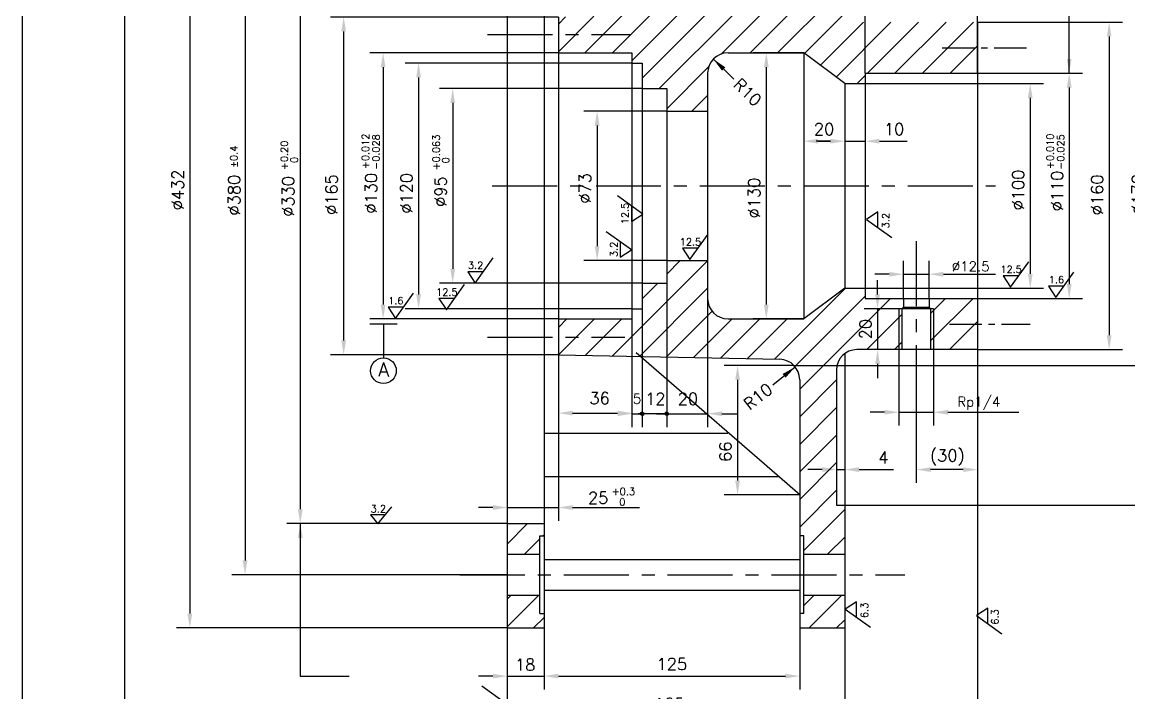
# Model space of a CAD drawing. Extents: x -1044 to 144, y -924 to -84.
# Drawn here: x -1044 to -503, y -637 to -310 of the extents above; entities that cross this region are included whole.
import ezdxf

# ---------------------------------------------------------------- set-up
doc = ezdxf.new("R2010")
doc.units = 0
doc.linetypes.add('CENTER', pattern=[50.8, 31.75, -6.35, 6.35, -6.35])
doc.layers.get('0').update_dxf_attribs({"linetype": 'CONTINUOUS'})
doc.layers.get('DEFPOINTS').update_dxf_attribs({"linetype": 'CONTINUOUS'})
doc.styles.get("Standard").update_dxf_attribs({"font": 'txt.shx', "height": 5.8})
doc.dimstyles.get("Standard").update_dxf_attribs({"dimscale": 5, "dimtxt": 4.5, "dimasz": 5.5, "dimexe": 4.25, "dimexo": 0.625, "dimgap": 2.2, "dimtad": 1, "dimdec": 4, "dimlfac": -1, "dimdsep": 46, "dimlunit": 6, "dimtxsty": 'Standard', "dimcen": 2.5, "dimclrd": 2, "dimclre": 2, "dimclrt": 2, "dimadec": 0, "dimazin": 0, "dimtfac": 1, "dimtdec": 4, "dimtmove": 0, "dimatfit": 3, "dimfxl": 1, "dimtolj": 1, "dimtzin": 0, "dimarcsym": 0})

# ---------------------------------------------------------------- blocks, each defined once
blk = doc.blocks.new('*D8')
at = {"color": 2, "linetype": 'ByBlock', "transparency": 16777216}
for p, q in [((-807.07, -173.61), (-968.74, -173.61)), ((-962.24, -180.61), (-962.24, -598.61)), ((-807.07, -605.61), (-968.74, -605.61))]:
    blk.add_line(p, q, dxfattribs=at)
for points in [[(-963.41, -180.61), (-961.07, -180.61), (-962.24, -173.61)], [(-963.41, -598.61), (-961.07, -598.61), (-962.24, -605.61)]]:
    blk.add_solid(points, dxfattribs=at)
at = {"layer": 'DEFPOINTS', "color": 0, "linetype": 'ByBlock', "transparency": 16777216}
for p in [(-807.07, -173.61), (-962.24, -605.61), (-807.07, -605.61)]:
    blk.add_point(p, dxfattribs=at)
at = {"color": 2, "linetype": 'ByBlock', "transparency": 16777216, "insert": (-968.14, -391.61), "char_height": 5.8, "attachment_point": 5, "rotation": 90}
blk.add_mtext('\\A1;∅432', dxfattribs=at)
blk = doc.blocks.new('*D9')
at = {"color": 2, "linetype": 'ByBlock', "transparency": 16777216}
for p, q in [((-807.07, -224.61), (-914.74, -224.61)), ((-908.24, -231.61), (-908.24, -547.61)), ((-807.07, -554.61), (-914.74, -554.61))]:
    blk.add_line(p, q, dxfattribs=at)
for points in [[(-909.41, -231.61), (-907.08, -231.61), (-908.24, -224.61)], [(-909.41, -547.61), (-907.08, -547.61), (-908.24, -554.61)]]:
    blk.add_solid(points, dxfattribs=at)
at = {"layer": 'DEFPOINTS', "color": 0, "linetype": 'ByBlock', "transparency": 16777216}
for p in [(-807.07, -224.61), (-908.24, -554.61), (-807.07, -554.61)]:
    blk.add_point(p, dxfattribs=at)
at = {"color": 2, "linetype": 'ByBlock', "transparency": 16777216, "insert": (-914.14, -394.75), "char_height": 5.8, "attachment_point": 5, "rotation": 90}
blk.add_mtext('\\A1;∅330', dxfattribs=at)
blk = doc.blocks.new('*D10')
at = {"color": 2, "linetype": 'ByBlock', "transparency": 16777216}
for p, q in [((-782.07, -307.11), (-893.53, -307.11)), ((-887.03, -314.11), (-887.03, -465.11)), ((-782.07, -472.11), (-893.53, -472.11))]:
    blk.add_line(p, q, dxfattribs=at)
for points in [[(-888.19, -314.11), (-885.86, -314.11), (-887.03, -307.11)], [(-888.19, -465.11), (-885.86, -465.11), (-887.03, -472.11)]]:
    blk.add_solid(points, dxfattribs=at)
at = {"layer": 'DEFPOINTS', "color": 0, "linetype": 'ByBlock', "transparency": 16777216}
for p in [(-782.07, -307.11), (-887.03, -472.11), (-782.07, -472.11)]:
    blk.add_point(p, dxfattribs=at)
at = {"color": 2, "linetype": 'ByBlock', "transparency": 16777216, "insert": (-892.93, -393.86), "char_height": 5.8, "attachment_point": 5, "rotation": 90}
blk.add_mtext('\\A1;∅165', dxfattribs=at)
blk = doc.blocks.new('*D11')
at = {"color": 2, "linetype": 'ByBlock', "transparency": 16777216}
for p, q in [((-782.07, -324.61), (-874.24, -324.61)), ((-867.74, -331.61), (-867.74, -447.61)), ((-782.07, -454.61), (-874.24, -454.61))]:
    blk.add_line(p, q, dxfattribs=at)
for points in [[(-868.91, -331.61), (-866.58, -331.61), (-867.74, -324.61)], [(-868.91, -447.61), (-866.58, -447.61), (-867.74, -454.61)]]:
    blk.add_solid(points, dxfattribs=at)
at = {"layer": 'DEFPOINTS', "color": 0, "linetype": 'ByBlock', "transparency": 16777216}
for p in [(-782.07, -324.61), (-867.74, -454.61), (-782.07, -454.61)]:
    blk.add_point(p, dxfattribs=at)
at = {"color": 2, "linetype": 'ByBlock', "transparency": 16777216, "insert": (-873.64, -393.24), "char_height": 5.8, "attachment_point": 5, "rotation": 90}
blk.add_mtext('\\A1;∅130', dxfattribs=at)
blk = doc.blocks.new('*D12')
at = {"color": 2, "linetype": 'ByBlock', "transparency": 16777216}
for p, q in [((-746.07, -329.61), (-856.89, -329.61)), ((-850.39, -336.61), (-850.39, -442.61)), ((-746.07, -449.61), (-856.89, -449.61))]:
    blk.add_line(p, q, dxfattribs=at)
for points in [[(-851.55, -336.61), (-849.22, -336.61), (-850.39, -329.61)], [(-851.55, -442.61), (-849.22, -442.61), (-850.39, -449.61)]]:
    blk.add_solid(points, dxfattribs=at)
at = {"layer": 'DEFPOINTS', "color": 0, "linetype": 'ByBlock', "transparency": 16777216}
for p in [(-746.07, -329.61), (-850.39, -449.61), (-746.07, -449.61)]:
    blk.add_point(p, dxfattribs=at)
at = {"color": 2, "linetype": 'ByBlock', "transparency": 16777216, "insert": (-856.29, -393.25), "char_height": 5.8, "attachment_point": 5, "rotation": 90}
blk.add_mtext('\\A1;∅120', dxfattribs=at)
blk = doc.blocks.new('*D13')
at = {"color": 2, "linetype": 'ByBlock', "transparency": 16777216}
for p, q in [((-741.07, -342.11), (-840.22, -342.11)), ((-833.72, -349.11), (-833.72, -430.11)), ((-741.07, -437.11), (-840.22, -437.11))]:
    blk.add_line(p, q, dxfattribs=at)
for points in [[(-834.89, -349.11), (-832.56, -349.11), (-833.72, -342.11)], [(-834.89, -430.11), (-832.56, -430.11), (-833.72, -437.11)]]:
    blk.add_solid(points, dxfattribs=at)
at = {"layer": 'DEFPOINTS', "color": 0, "linetype": 'ByBlock', "transparency": 16777216}
for p in [(-741.07, -342.11), (-833.72, -437.11), (-741.07, -437.11)]:
    blk.add_point(p, dxfattribs=at)
at = {"color": 2, "linetype": 'ByBlock', "transparency": 16777216, "insert": (-839.62, -392.4), "char_height": 5.8, "attachment_point": 5, "rotation": 90}
blk.add_mtext('\\A1;∅95', dxfattribs=at)
blk = doc.blocks.new('*D14')
at = {"color": 2, "linetype": 'ByBlock', "transparency": 16777216}
for p, q in [((-729.07, -353.11), (-769.61, -353.11)), ((-763.11, -360.11), (-763.11, -419.11)), ((-729.07, -426.11), (-769.61, -426.11))]:
    blk.add_line(p, q, dxfattribs=at)
for points in [[(-764.27, -360.11), (-761.94, -360.11), (-763.11, -353.11)], [(-764.27, -419.11), (-761.94, -419.11), (-763.11, -426.11)]]:
    blk.add_solid(points, dxfattribs=at)
at = {"layer": 'DEFPOINTS', "color": 0, "linetype": 'ByBlock', "transparency": 16777216}
for p in [(-729.07, -353.11), (-763.11, -426.11), (-729.07, -426.11)]:
    blk.add_point(p, dxfattribs=at)
at = {"color": 2, "linetype": 'ByBlock', "transparency": 16777216, "insert": (-769.01, -390.82), "char_height": 5.8, "attachment_point": 5, "rotation": 90}
blk.add_mtext('\\A1;∅73', dxfattribs=at)
blk = doc.blocks.new('*D15')
at = {"color": 2, "linetype": 'ByBlock', "transparency": 16777216}
for p, q in [((-577.07, -309.61), (-506.27, -309.61)), ((-512.77, -316.61), (-512.77, -462.61)), ((-577.07, -469.61), (-506.27, -469.61))]:
    blk.add_line(p, q, dxfattribs=at)
for points in [[(-513.94, -316.61), (-511.6, -316.61), (-512.77, -309.61)], [(-513.94, -462.61), (-511.6, -462.61), (-512.77, -469.61)]]:
    blk.add_solid(points, dxfattribs=at)
at = {"layer": 'DEFPOINTS', "color": 0, "linetype": 'ByBlock', "transparency": 16777216}
for p in [(-577.07, -309.61), (-577.07, -469.61), (-512.77, -469.61)]:
    blk.add_point(p, dxfattribs=at)
at = {"color": 2, "linetype": 'ByBlock', "transparency": 16777216, "insert": (-518.67, -394), "char_height": 5.8, "attachment_point": 5, "rotation": 90}
blk.add_mtext('\\A1;∅160', dxfattribs=at)
blk = doc.blocks.new('*D16')
at = {"color": 2, "linetype": 'ByBlock', "transparency": 16777216}
for p, q in [((-577.07, -334.61), (-525.8, -334.61)), ((-532.3, -341.61), (-532.3, -437.61)), ((-577.07, -444.61), (-525.8, -444.61))]:
    blk.add_line(p, q, dxfattribs=at)
for points in [[(-533.46, -341.61), (-531.13, -341.61), (-532.3, -334.61)], [(-533.46, -437.61), (-531.13, -437.61), (-532.3, -444.61)]]:
    blk.add_solid(points, dxfattribs=at)
at = {"layer": 'DEFPOINTS', "color": 0, "linetype": 'ByBlock', "transparency": 16777216}
for p in [(-577.07, -334.61), (-577.07, -444.61), (-532.3, -444.61)]:
    blk.add_point(p, dxfattribs=at)
at = {"color": 2, "linetype": 'ByBlock', "transparency": 16777216, "insert": (-538.2, -392.11), "char_height": 5.8, "attachment_point": 5, "rotation": 90}
blk.add_mtext('\\A1;∅110', dxfattribs=at)
blk = doc.blocks.new('*D17')
at = {"color": 2, "linetype": 'ByBlock', "transparency": 16777216}
for p, q in [((-632.07, -339.61), (-544.86, -339.61)), ((-551.36, -346.61), (-551.36, -432.61)), ((-632.07, -439.61), (-544.86, -439.61))]:
    blk.add_line(p, q, dxfattribs=at)
for points in [[(-552.52, -346.61), (-550.19, -346.61), (-551.36, -339.61)], [(-552.52, -432.61), (-550.19, -432.61), (-551.36, -439.61)]]:
    blk.add_solid(points, dxfattribs=at)
at = {"layer": 'DEFPOINTS', "color": 0, "linetype": 'ByBlock', "transparency": 16777216}
for p in [(-632.07, -339.61), (-632.07, -439.61), (-551.36, -439.61)]:
    blk.add_point(p, dxfattribs=at)
at = {"color": 2, "linetype": 'ByBlock', "transparency": 16777216, "insert": (-557.26, -391.62), "char_height": 5.8, "attachment_point": 5, "rotation": 90}
blk.add_mtext('\\A1;∅100', dxfattribs=at)
blk = doc.blocks.new('*D18')
at = {"color": 2, "linetype": 'ByBlock', "transparency": 16777216}
for p, q in [((-642.07, -233.61), (-466.02, -233.61)), ((-472.52, -240.61), (-472.52, -538.61)), ((-642.07, -545.61), (-466.02, -545.61))]:
    blk.add_line(p, q, dxfattribs=at)
for points in [[(-473.69, -240.61), (-471.36, -240.61), (-472.52, -233.61)], [(-473.69, -538.61), (-471.36, -538.61), (-472.52, -545.61)]]:
    blk.add_solid(points, dxfattribs=at)
at = {"layer": 'DEFPOINTS', "color": 0, "linetype": 'ByBlock', "transparency": 16777216}
for p in [(-642.07, -233.61), (-642.07, -545.61), (-472.52, -545.61)]:
    blk.add_point(p, dxfattribs=at)
at = {"color": 2, "linetype": 'ByBlock', "transparency": 16777216, "insert": (-478.42, -390.15), "char_height": 5.8, "attachment_point": 5, "rotation": 90}
blk.add_mtext('\\A1;∅312', dxfattribs=at)
blk = doc.blocks.new('*D19')
at = {"color": 2, "linetype": 'ByBlock', "transparency": 16777216}
for p, q in [((-577.07, -469.61), (-577.07, -675.81)), ((-807.07, -605.61), (-807.07, -675.81)), ((-800.07, -669.31), (-584.07, -669.31))]:
    blk.add_line(p, q, dxfattribs=at)
for points in [[(-800.07, -668.14), (-800.07, -670.48), (-807.07, -669.31)], [(-584.07, -668.14), (-584.07, -670.48), (-577.07, -669.31)]]:
    blk.add_solid(points, dxfattribs=at)
at = {"layer": 'DEFPOINTS', "color": 0, "linetype": 'ByBlock', "transparency": 16777216}
for p in [(-577.07, -469.61), (-807.07, -605.61), (-577.07, -669.31)]:
    blk.add_point(p, dxfattribs=at)
at = {"color": 2, "linetype": 'ByBlock', "transparency": 16777216, "insert": (-701.26, -663.41), "char_height": 5.8, "attachment_point": 5}
blk.add_mtext('\\A1;230', dxfattribs=at)
blk = doc.blocks.new('*D20')
at = {"color": 2, "linetype": 'ByBlock', "transparency": 16777216}
for p, q in [((-662.07, -324.61), (-686.89, -324.61)), ((-680.39, -331.61), (-680.39, -447.61)), ((-662.07, -454.61), (-686.89, -454.61))]:
    blk.add_line(p, q, dxfattribs=at)
for points in [[(-681.55, -331.61), (-679.22, -331.61), (-680.39, -324.61)], [(-681.55, -447.61), (-679.22, -447.61), (-680.39, -454.61)]]:
    blk.add_solid(points, dxfattribs=at)
at = {"layer": 'DEFPOINTS', "color": 0, "linetype": 'ByBlock', "transparency": 16777216}
for p in [(-662.07, -324.61), (-680.39, -454.61), (-662.07, -454.61)]:
    blk.add_point(p, dxfattribs=at)
at = {"color": 2, "linetype": 'ByBlock', "transparency": 16777216, "insert": (-686.29, -395.56), "char_height": 5.8, "attachment_point": 5, "rotation": 90}
blk.add_mtext('\\A1;∅130', dxfattribs=at)
blk = doc.blocks.new('*D21')
at = {"color": 2, "linetype": 'ByBlock', "transparency": 16777216}
for p, q in [((-789.07, -605.61), (-789.07, -635.64)), ((-664.07, -605.61), (-664.07, -635.64)), ((-782.07, -629.14), (-671.07, -629.14))]:
    blk.add_line(p, q, dxfattribs=at)
for points in [[(-782.07, -627.98), (-782.07, -630.31), (-789.07, -629.14)], [(-671.07, -627.98), (-671.07, -630.31), (-664.07, -629.14)]]:
    blk.add_solid(points, dxfattribs=at)
at = {"layer": 'DEFPOINTS', "color": 0, "linetype": 'ByBlock', "transparency": 16777216}
for p in [(-789.07, -605.61), (-664.07, -605.61), (-664.07, -629.14)]:
    blk.add_point(p, dxfattribs=at)
at = {"color": 2, "linetype": 'ByBlock', "transparency": 16777216, "insert": (-726.57, -623.24), "char_height": 5.8, "attachment_point": 5}
blk.add_mtext('\\A1;125', dxfattribs=at)
blk = doc.blocks.new('*D22')
at = {"color": 2, "linetype": 'ByBlock', "transparency": 16777216}
for p, q in [((-807.07, -605.61), (-807.07, -655.16)), ((-642.07, -605.61), (-642.07, -655.16)), ((-800.07, -648.66), (-649.07, -648.66))]:
    blk.add_line(p, q, dxfattribs=at)
for points in [[(-800.07, -647.5), (-800.07, -649.83), (-807.07, -648.66)], [(-649.07, -647.5), (-649.07, -649.83), (-642.07, -648.66)]]:
    blk.add_solid(points, dxfattribs=at)
at = {"layer": 'DEFPOINTS', "color": 0, "linetype": 'ByBlock', "transparency": 16777216}
for p in [(-807.07, -605.61), (-642.07, -605.61), (-642.07, -648.66)]:
    blk.add_point(p, dxfattribs=at)
at = {"color": 2, "linetype": 'ByBlock', "transparency": 16777216, "insert": (-727.92, -642.76), "char_height": 5.8, "attachment_point": 5}
blk.add_mtext('\\A1;165', dxfattribs=at)
blk = doc.blocks.new('*D23')
at = {"color": 2, "linetype": 'ByBlock', "transparency": 16777216}
for p, q in [((-746.07, -454.61), (-746.07, -507.14)), ((-782.07, -472.11), (-782.07, -507.14)), ((-775.07, -500.64), (-753.07, -500.64))]:
    blk.add_line(p, q, dxfattribs=at)
for points in [[(-775.07, -499.47), (-775.07, -501.81), (-782.07, -500.64)], [(-753.07, -499.47), (-753.07, -501.81), (-746.07, -500.64)]]:
    blk.add_solid(points, dxfattribs=at)
at = {"layer": 'DEFPOINTS', "color": 0, "linetype": 'ByBlock', "transparency": 16777216}
for p in [(-746.07, -454.61), (-782.07, -472.11), (-746.07, -500.64)]:
    blk.add_point(p, dxfattribs=at)
at = {"color": 2, "linetype": 'ByBlock', "transparency": 16777216, "insert": (-761.93, -493.34), "char_height": 5.8, "attachment_point": 5}
blk.add_mtext('\\A1;36', dxfattribs=at)
blk = doc.blocks.new('*D25')
at = {"color": 2, "linetype": 'ByBlock', "transparency": 16777216}
for p, q in [((-632.07, -334.61), (-632.07, -283.71)), ((-577.07, -334.61), (-577.07, -283.71)), ((-584.07, -290.21), (-625.07, -290.21))]:
    blk.add_line(p, q, dxfattribs=at)
for points in [[(-625.07, -289.04), (-625.07, -291.37), (-632.07, -290.21)], [(-584.07, -289.04), (-584.07, -291.37), (-577.07, -290.21)]]:
    blk.add_solid(points, dxfattribs=at)
at = {"layer": 'DEFPOINTS', "color": 0, "linetype": 'ByBlock', "transparency": 16777216}
for p in [(-632.07, -290.21), (-632.07, -334.61), (-577.07, -334.61)]:
    blk.add_point(p, dxfattribs=at)
at = {"color": 2, "linetype": 'ByBlock', "transparency": 16777216, "insert": (-604.11, -284.31), "char_height": 5.8, "attachment_point": 5}
blk.add_mtext('\\A1;55', dxfattribs=at)
blk = doc.blocks.new('*D38')
at = {"color": 2, "linetype": 'ByBlock', "transparency": 16777216}
for p, q in [((-666.89, -301.88), (-486.3, -301.88)), ((-492.8, -308.88), (-492.8, -470.34)), ((-666.89, -477.34), (-486.3, -477.34))]:
    blk.add_line(p, q, dxfattribs=at)
for points in [[(-493.96, -308.88), (-491.63, -308.88), (-492.8, -301.88)], [(-493.96, -470.34), (-491.63, -470.34), (-492.8, -477.34)]]:
    blk.add_solid(points, dxfattribs=at)
at = {"layer": 'DEFPOINTS', "color": 0, "linetype": 'ByBlock', "transparency": 16777216}
for p in [(-666.89, -301.88), (-666.89, -477.34), (-492.8, -477.34)]:
    blk.add_point(p, dxfattribs=at)
at = {"color": 2, "linetype": 'ByBlock', "transparency": 16777216, "insert": (-498.7, -393.84), "char_height": 5.8, "attachment_point": 5, "rotation": 90}
blk.add_mtext('\\A1;∅170', dxfattribs=at)
blk = doc.blocks.new('*D39')
at = {"color": 2, "linetype": 'ByBlock', "transparency": 16777216}
blk.add_line((-696.2, -337.39), (-706.26, -327.66), dxfattribs=at)
blk.add_solid([(-700.42, -331.69), (-702.04, -333.36), (-706.26, -327.66)], dxfattribs=at)
at = {"layer": 'DEFPOINTS', "color": 0, "linetype": 'ByBlock', "transparency": 16777216}
for p in [(-706.26, -327.66), (-699.07, -334.61)]:
    blk.add_point(p, dxfattribs=at)
at = {"color": 2, "linetype": 'ByBlock', "transparency": 16777216, "insert": (-689.53, -343.85), "char_height": 5.8, "attachment_point": 5, "rotation": 315.9354}
blk.add_mtext('\\A1;R10', dxfattribs=at)
blk = doc.blocks.new('*D40')
at = {"color": 2, "linetype": 'ByBlock', "transparency": 16777216}
blk.add_line((-677.21, -486.78), (-666.23, -478.09), dxfattribs=at)
blk.add_solid([(-672.44, -481.52), (-671, -483.35), (-666.23, -478.09)], dxfattribs=at)
at = {"layer": 'DEFPOINTS', "color": 0, "linetype": 'ByBlock', "transparency": 16777216}
for p in [(-666.23, -478.09), (-674.07, -484.3)]:
    blk.add_point(p, dxfattribs=at)
at = {"color": 2, "linetype": 'ByBlock', "transparency": 16777216, "insert": (-684.48, -492.55), "char_height": 5.8, "attachment_point": 5, "rotation": 38.3981}
blk.add_mtext('\\A1;R10', dxfattribs=at)
blk = doc.blocks.new('*D41')
at = {"color": 2, "linetype": 'ByBlock', "transparency": 16777216}
for p, q in [((-625.99, -442.61), (-625.99, -435.61)), ((-615.57, -449.61), (-632.49, -449.61)), ((-625.99, -449.61), (-625.99, -469.61)), ((-615.57, -469.61), (-632.49, -469.61)), ((-625.99, -476.61), (-625.99, -483.61))]:
    blk.add_line(p, q, dxfattribs=at)
for points in [[(-627.16, -442.61), (-624.83, -442.61), (-625.99, -449.61)], [(-627.16, -476.61), (-624.83, -476.61), (-625.99, -469.61)]]:
    blk.add_solid(points, dxfattribs=at)
at = {"layer": 'DEFPOINTS', "color": 0, "linetype": 'ByBlock', "transparency": 16777216}
for p in [(-615.57, -449.61), (-625.99, -469.61), (-615.57, -469.61)]:
    blk.add_point(p, dxfattribs=at)
at = {"color": 2, "linetype": 'ByBlock', "transparency": 16777216, "insert": (-631.89, -459.61), "char_height": 5.8, "attachment_point": 5, "rotation": 90}
blk.add_mtext('\\A1;20', dxfattribs=at)
blk = doc.blocks.new('*D42')
at = {"color": 2, "linetype": 'ByBlock', "transparency": 16777216}
for p, q in [((-577.07, -469.61), (-577.07, -534.74)), ((-607.07, -497.75), (-607.07, -534.74)), ((-584.07, -528.24), (-600.07, -528.24))]:
    blk.add_line(p, q, dxfattribs=at)
for points in [[(-600.07, -527.07), (-600.07, -529.4), (-607.07, -528.24)], [(-584.07, -527.07), (-584.07, -529.4), (-577.07, -528.24)]]:
    blk.add_solid(points, dxfattribs=at)
at = {"layer": 'DEFPOINTS', "color": 0, "linetype": 'ByBlock', "transparency": 16777216}
for p in [(-577.07, -469.61), (-607.07, -497.75), (-607.07, -528.24)]:
    blk.add_point(p, dxfattribs=at)
at = {"color": 2, "linetype": 'ByBlock', "transparency": 16777216, "insert": (-591.9, -522.34), "char_height": 5.8, "attachment_point": 5}
blk.add_mtext('\\A1;(30)', dxfattribs=at)
blk = doc.blocks.new('*D43')
at = {"color": 2, "linetype": 'ByBlock', "transparency": 16777216}
for p, q in [((-642.07, -471.61), (-642.07, -534.74)), ((-646.07, -483.61), (-646.07, -534.74)), ((-653.07, -528.24), (-660.07, -528.24)), ((-646.07, -528.24), (-642.07, -528.24)), ((-635.07, -528.24), (-618.2, -528.24))]:
    blk.add_line(p, q, dxfattribs=at)
for points in [[(-653.07, -527.07), (-653.07, -529.4), (-646.07, -528.24)], [(-635.07, -527.07), (-635.07, -529.4), (-642.07, -528.24)]]:
    blk.add_solid(points, dxfattribs=at)
at = {"layer": 'DEFPOINTS', "color": 0, "linetype": 'ByBlock', "transparency": 16777216}
for p in [(-642.07, -471.61), (-646.07, -483.61), (-646.07, -528.24)]:
    blk.add_point(p, dxfattribs=at)
at = {"color": 2, "linetype": 'ByBlock', "transparency": 16777216, "insert": (-623.14, -522.34), "char_height": 5.8, "attachment_point": 5}
blk.add_mtext('\\A1;4', dxfattribs=at)
blk = doc.blocks.new('*D44')
at = {"color": 2, "linetype": 'ByBlock', "transparency": 16777216}
for p, q in [((-662.07, -324.61), (-662.07, -374.28)), ((-642.07, -339.61), (-642.07, -374.28)), ((-655.07, -367.78), (-649.07, -367.78))]:
    blk.add_line(p, q, dxfattribs=at)
for points in [[(-655.07, -366.61), (-655.07, -368.95), (-662.07, -367.78)], [(-649.07, -366.61), (-649.07, -368.95), (-642.07, -367.78)]]:
    blk.add_solid(points, dxfattribs=at)
at = {"layer": 'DEFPOINTS', "color": 0, "linetype": 'ByBlock', "transparency": 16777216}
for p in [(-662.07, -324.61), (-642.07, -339.61), (-642.07, -367.78)]:
    blk.add_point(p, dxfattribs=at)
at = {"color": 2, "linetype": 'ByBlock', "transparency": 16777216, "insert": (-652.14, -361.88), "char_height": 5.8, "attachment_point": 5}
blk.add_mtext('\\A1;20', dxfattribs=at)
blk = doc.blocks.new('*D45')
at = {"color": 2, "linetype": 'ByBlock', "transparency": 16777216}
for p, q in [((-666.89, -477.34), (-700.94, -477.34)), ((-694.44, -484.34), (-694.44, -533.61)), ((-664.07, -540.61), (-700.94, -540.61))]:
    blk.add_line(p, q, dxfattribs=at)
for points in [[(-695.61, -484.34), (-693.28, -484.34), (-694.44, -477.34)], [(-695.61, -533.61), (-693.28, -533.61), (-694.44, -540.61)]]:
    blk.add_solid(points, dxfattribs=at)
at = {"layer": 'DEFPOINTS', "color": 0, "linetype": 'ByBlock', "transparency": 16777216}
for p in [(-666.89, -477.34), (-694.44, -540.61), (-664.07, -540.61)]:
    blk.add_point(p, dxfattribs=at)
at = {"color": 2, "linetype": 'ByBlock', "transparency": 16777216, "insert": (-700.34, -519.5), "char_height": 5.8, "attachment_point": 5, "rotation": 90}
blk.add_mtext('\\A1;66', dxfattribs=at)

msp = doc.modelspace()

# ---------------------------------------------------------------- hatches: boundary and pattern name
h = msp.add_hatch()
h.set_pattern_fill('ANSI31', color=256, scale=3, style=0)
h.paths.add_polyline_path([(-791.07132, -180.61145), (-789.07132, -180.61145), (-789.07132, -173.61145), (-807.07132, -173.61145), (-807.07132, -189.61145), (-791.07132, -189.61145)])
h.paths.add_polyline_path([(-791.07132, -209.61145), (-807.07132, -209.61145), (-807.07132, -224.61145), (-789.07132, -224.61145), (-789.07132, -218.61145), (-791.07132, -218.61145)])
h.paths.add_polyline_path([(-791.07132, -560.61145), (-789.07132, -560.61145), (-789.07132, -554.61145), (-807.07132, -554.61145), (-807.07132, -569.61145), (-791.07132, -569.61145)])
h.paths.add_polyline_path([(-789.07132, -598.61145), (-791.07132, -598.61145), (-791.07132, -589.61145), (-807.07132, -589.61145), (-807.07132, -605.61145), (-789.07132, -605.61145)])
h.paths.add_polyline_path([(-646.07132, -479.61145, -0.414213562), (-636.07132, -469.61145), (-615.57132, -469.61145), (-615.57132, -449.61145), (-614.07132, -449.61145), (-613.32132, -448.85229), (-613.32132, -444.61145), (-632.07132, -444.61145), (-632.07132, -439.61145), (-642.07132, -439.61145), (-662.07132, -454.61145), (-699.07132, -454.61145, -0.414213562), (-709.07132, -444.61145), (-709.07132, -473.5898), (-673.9827, -474.30039, -0.41162026), (-664.07132, -484.3), (-664.07132, -560.61145), (-662.07132, -560.61145), (-662.07132, -569.61145), (-642.07132, -569.61145), (-642.07132, -545.61145), (-646.07132, -545.61145)])
h.paths.add_polyline_path([(-642.07132, -589.61145), (-662.07132, -589.61145), (-662.07132, -598.61145), (-664.07132, -598.61145), (-664.07132, -605.61145), (-642.07132, -605.61145)])
h.paths.add_polyline_path([(-709.07132, -426.11145), (-729.07132, -426.11145), (-729.07132, -473.18477), (-709.07132, -473.5898)])
h.paths.add_polyline_path([(-729.07132, -437.11145), (-741.07132, -437.11145), (-741.07132, -472.94175), (-729.07132, -473.18477)])
h.paths.add_polyline_path([(-741.07132, -450.46251), (-741.07132, -449.61145), (-746.07132, -449.61145), (-746.07132, -472.84049), (-741.07132, -472.94175)])
h.paths.add_polyline_path([(-746.07132, -454.61145), (-782.07132, -454.61145), (-782.07132, -472.11145), (-746.07132, -472.84049)])
h.paths.add_polyline_path([(-577.07132, -309.61145), (-636.07132, -309.61145, -0.414213562), (-646.07132, -299.61145), (-646.07132, -233.61145), (-642.07132, -233.61145), (-642.07132, -209.61145), (-662.07132, -209.61145), (-662.07132, -218.61145), (-664.07132, -218.61145), (-664.07132, -294.92289, -0.41162026), (-673.9827, -304.9225), (-782.07132, -307.11145), (-782.07132, -324.61145), (-746.07132, -324.61145), (-746.07132, -329.61145), (-741.07132, -329.61145), (-741.07132, -342.11145), (-729.07132, -342.11145), (-729.07132, -353.11145), (-709.07132, -353.11145), (-709.07132, -334.61145, -0.414213562), (-699.07132, -324.61145), (-662.07132, -324.61145), (-642.07132, -339.61145), (-632.07132, -339.61145), (-632.07132, -334.61145), (-577.07132, -334.61145)])
h.paths.add_polyline_path([(-642.07132, -173.61145), (-664.07132, -173.61145), (-664.07132, -180.61145), (-662.07132, -180.61145), (-662.07132, -189.61145), (-642.07132, -189.61145)])
h.paths.add_polyline_path([(-577.07132, -444.61145), (-600.82132, -444.61145), (-600.82132, -448.85229), (-600.07132, -449.61145), (-598.57132, -449.61145), (-598.57132, -469.61145), (-577.07132, -469.61145)])
h.paths.add_polyline_path([(-614.07132, -449.61145), (-615.57132, -449.61145), (-615.57132, -469.61145), (-614.07132, -469.61145)], flags=16)
h.paths.add_polyline_path([(-598.57132, -449.61145), (-600.07132, -449.61145), (-600.07132, -469.61145), (-598.57132, -469.61145)], flags=16)
h.paths.add_polyline_path([(-636.24196, -465.41145), (-636.24196, -453.81145), (-627.54196, -453.81145), (-627.54196, -465.41145)], flags=24)
h = msp.add_hatch()
h.set_pattern_fill('ANSI31', color=256, scale=0.01, style=0)
h.set_pattern_definition([(45, (0, -25.05588), (-0.0224506403, 0.0224506403), [])])
h.paths.add_polyline_path([(-741.07132, -500.09762, 0.414213562), (-741.90352, -500.92982), (-741.07132, -500.92982)])
h.paths.add_polyline_path([(-741.07132, -500.92982), (-740.23912, -500.92982, 0.414213562), (-741.07132, -500.09762)])
h.paths.add_polyline_path([(-741.07132, -500.92982), (-741.90352, -500.92982, 0.414213562), (-741.07132, -501.76202)])
h.paths.add_polyline_path([(-740.23912, -500.92982), (-741.07132, -500.92982), (-741.07132, -501.76202, 0.414213562)])
h = msp.add_hatch()
h.set_pattern_fill('ANSI31', color=256, scale=0.01, style=0)
h.set_pattern_definition([(45, (12, -25.05588), (-0.0224506403, 0.0224506403), [])])
h.paths.add_polyline_path([(-729.07132, -500.09762, 0.414213562), (-729.90352, -500.92982), (-729.07132, -500.92982)])
h.paths.add_polyline_path([(-729.07132, -500.09762), (-729.07132, -500.92982), (-728.23912, -500.92982, 0.414213562)])
h.paths.add_polyline_path([(-729.07132, -500.92982), (-729.90352, -500.92982, 0.414213562), (-729.07132, -501.76202)])
h.paths.add_polyline_path([(-728.23912, -500.92982), (-729.07132, -500.92982), (-729.07132, -501.76202, 0.414213562)])

# ---------------------------------------------------------------- linework, layer by layer
at = {"color": 2}
msp.add_line((-1044.22965, -83.86203), (-1044.22965, -923.86203), dxfattribs=at)
at = {"color": 3}
msp.add_line((-994.22965, -93.86203), (-994.22965, -913.86203), dxfattribs=at)
at = {"color": 4}
for p, q in [((-807.07132, -173.61145), (-807.07132, -605.61145)), ((-789.07132, -173.61145), (-789.07132, -605.61145)), ((-782.07132, -307.11145), (-782.07132, -472.11145)), ((-577.07132, -309.61145), (-577.07132, -469.61145)), ((-782.07132, -324.61145), (-746.07132, -324.61145)), ((-746.07132, -324.61145), (-746.07132, -454.61145)), ((-699.07132, -324.61145), (-662.07132, -324.61145)), ((-662.07132, -324.61145), (-662.07132, -454.61145)), ((-642.07132, -339.61145), (-662.07132, -324.61145)), ((-746.07132, -329.61145), (-741.07132, -329.61145)), ((-741.07132, -329.61145), (-741.07132, -449.61145)), ((-709.07132, -334.61145), (-709.07132, -444.61145)), ((-632.07132, -334.61145), (-632.07132, -444.61145)), ((-632.07132, -334.61145), (-577.07132, -334.61145)), ((-642.07132, -339.61145), (-632.07132, -339.61145)), ((-642.07132, -339.61145), (-642.07132, -439.61145)), ((-741.07132, -342.11145), (-729.07132, -342.11145)), ((-729.07132, -342.11145), (-729.07132, -437.11145)), ((-729.07132, -353.11145), (-709.07132, -353.11145)), ((-729.07132, -426.11145), (-709.07132, -426.11145)), ((-741.07132, -437.11145), (-729.07132, -437.11145)), ((-642.07132, -439.61145), (-662.07132, -454.61145)), ((-642.07132, -439.61145), (-632.07132, -439.61145)), ((-632.07132, -444.61145), (-577.07132, -444.61145)), ((-614.07132, -449.61145), (-613.32132, -448.85229)), ((-613.32132, -444.61145), (-613.32132, -448.85229)), ((-613.32132, -448.85229), (-600.82132, -448.85229)), ((-600.82132, -444.61145), (-600.82132, -448.85229)), ((-600.07132, -449.61145), (-600.82132, -448.85229)), ((-746.07132, -449.61145), (-741.07132, -449.61145)), ((-598.57132, -449.61145), (-615.57132, -449.61145)), ((-614.07132, -449.61145), (-614.07132, -469.61145)), ((-600.07132, -449.61145), (-600.07132, -469.61145)), ((-782.07132, -454.61145), (-746.07132, -454.61145)), ((-699.07132, -454.61145), (-662.07132, -454.61145)), ((-577.07132, -469.61145), (-636.07132, -469.61145)), ((-782.07132, -472.11145), (-673.75502, -474.305)), ((-664.07132, -540.61145), (-744.07132, -471.25806)), ((-642.07132, -471.61145), (-642.07132, -605.61145)), ((-646.07132, -479.61145), (-646.07132, -545.61145)), ((-664.07132, -484.3), (-664.07132, -605.61145)), ((-699.19056, -510.5267), (-789.07132, -510.5267)), ((-674.42746, -531.73991), (-789.07132, -531.73991)), ((-646.07132, -545.61145), (-642.07132, -545.61145)), ((-807.07132, -554.61145), (-789.07132, -554.61145)), ((-791.07132, -598.61145), (-791.07132, -560.61145)), ((-791.07132, -560.61145), (-789.07132, -560.61145)), ((-662.07132, -560.61145), (-664.07132, -560.61145)), ((-662.07132, -598.61145), (-662.07132, -560.61145)), ((-807.07132, -569.61145), (-791.07132, -569.61145)), ((-789.07132, -572.11145), (-664.07132, -572.11145)), ((-662.07132, -569.61145), (-642.07132, -569.61145)), ((-807.07132, -589.61145), (-791.07132, -589.61145)), ((-789.07132, -587.11145), (-664.07132, -587.11145)), ((-662.07132, -589.61145), (-642.07132, -589.61145)), ((-791.07132, -598.61145), (-789.07132, -598.61145)), ((-662.07132, -598.61145), (-664.07132, -598.61145)), ((-807.07132, -605.61145), (-789.07132, -605.61145)), ((-664.07132, -605.61145), (-642.07132, -605.61145))]:
    msp.add_line(p, q, dxfattribs=at)
at = {"color": 2, "linetype": 'ByBlock'}
for p, q in [((-935.24067, -206.61145), (-935.24067, -572.61145)), ((-642.07132, -339.61145), (-642.07132, -374.28022)), ((-632.07132, -339.61145), (-632.07132, -374.28022)), ((-649.07132, -367.78022), (-656.07132, -367.78022)), ((-642.07132, -367.78022), (-632.07132, -367.78022)), ((-625.07132, -367.78022), (-611.51366, -367.78022)), ((-729.07132, -426.11145), (-729.07132, -507.42982)), ((-709.07132, -426.11145), (-709.07132, -507.42982)), ((-613.32132, -444.61145), (-613.32132, -426.27988)), ((-600.82132, -444.61145), (-600.82132, -426.27988)), ((-620.32132, -432.77988), (-627.32132, -432.77988)), ((-613.32132, -432.77988), (-600.82132, -432.77988)), ((-593.82132, -432.77988), (-568.37917, -432.77988)), ((-741.07132, -437.11145), (-741.07132, -507.42982)), ((-729.07132, -438.46251), (-729.07132, -507.42982)), ((-746.07132, -449.61145), (-746.07132, -507.42982)), ((-741.07132, -450.46251), (-741.07132, -507.42982)), ((-615.57132, -469.61145), (-615.57132, -506.72227)), ((-598.57132, -469.61145), (-598.57132, -506.72227)), ((-807.07132, -472.11145), (-807.07132, -550.25454)), ((-782.07132, -472.11145), (-782.07132, -553.25454)), ((-746.07132, -500.92982), (-741.07132, -500.92982)), ((-736.07132, -500.92982), (-743.07132, -500.92982)), ((-729.07132, -500.92982), (-741.07132, -500.92982)), ((-734.07132, -500.92982), (-727.07132, -500.92982)), ((-729.07132, -500.92982), (-709.07132, -500.92982)), ((-722.07132, -500.92982), (-715.07132, -500.92982)), ((-702.07132, -500.92982), (-694.78854, -500.92982)), ((-622.57132, -500.22227), (-629.57132, -500.22227)), ((-615.57132, -500.22227), (-598.57132, -500.22227)), ((-591.57132, -500.22227), (-556.9816, -500.22227)), ((-814.07132, -546.75454), (-821.07132, -546.75454)), ((-807.07132, -546.75454), (-782.07132, -546.75454)), ((-775.07132, -546.75454), (-742.33164, -546.75454)), ((-807.07132, -579.61145), (-941.74067, -579.61145)), ((-807.07132, -605.61145), (-807.07132, -635.64457)), ((-789.07132, -605.61145), (-789.07132, -635.64457)), ((-814.07132, -629.14457), (-821.07132, -629.14457)), ((-807.07132, -629.14457), (-789.07132, -629.14457)), ((-782.07132, -629.14457), (-758.53799, -629.14457))]:
    msp.add_line(p, q, dxfattribs=at)
at = {"linetype": 'CENTER'}
for p, q in [((-816.72598, -315.61145), (-746.94217, -315.61145)), ((-814.43125, -389.61145), (-568.40834, -389.61145)), ((-607.07132, -416.62566), (-607.07132, -497.74583)), ((-615.57132, -449.61145), (-615.57132, -469.61145)), ((-598.57132, -449.61145), (-598.57132, -469.61145)), ((-816.72598, -463.61145), (-749.49521, -463.61145)), ((-830.22435, -579.61145), (-612.70441, -579.61145))]:
    msp.add_line(p, q, dxfattribs=at)
at = {"linetype": 'CENTER', "ltscale": 0.5}
for p, q in [((-594.43726, -322.11145), (-551.01389, -322.11145)), ((-590.84814, -457.11145), (-551.30819, -457.11145))]:
    msp.add_line(p, q, dxfattribs=at)
for p, q in [((-740.83055, -403.35732), (-753.1973, -394.50626)), ((-746.33826, -399.39163), (-746.33826, -406.95166)), ((-746.33826, -406.95166), (-740.83055, -403.35732)), ((-625.90604, -402.36555), (-631.41375, -405.95989)), ((-625.90604, -409.92558), (-625.90604, -402.36555)), ((-631.41375, -405.95989), (-619.04701, -414.81095)), ((-746.25917, -420.90935), (-758.62591, -412.05829)), ((-717.70095, -425.62853), (-708.8499, -413.26179)), ((-751.76688, -416.94366), (-751.76688, -424.50369)), ((-751.76688, -424.50369), (-746.25917, -420.90935)), ((-713.73527, -420.12082), (-721.29529, -420.12082)), ((-721.29529, -420.12082), (-717.70095, -425.62853)), ((-822.77513, -437.11933), (-813.92407, -424.75258)), ((-560.95015, -439.03187), (-552.09909, -426.66513)), ((-826.36947, -431.61162), (-822.77513, -437.11933)), ((-818.80944, -431.61162), (-826.36947, -431.61162)), ((-538.82029, -444.1079), (-529.96924, -431.74115)), ((-836.8276, -450.20606), (-827.97654, -437.83932)), ((-556.98446, -433.52416), (-564.54449, -433.52416)), ((-564.54449, -433.52416), (-560.95015, -439.03187)), ((-861.7388, -454.35552), (-852.88774, -441.98877)), ((-542.41463, -438.60019), (-538.82029, -444.1079)), ((-534.85461, -438.60019), (-542.41463, -438.60019)), ((-857.77311, -448.84781), (-865.33314, -448.84781)), ((-865.33314, -448.84781), (-861.7388, -454.35552)), ((-832.86191, -444.69835), (-840.42194, -444.69835)), ((-840.42194, -444.69835), (-836.8276, -450.20606)), ((-874.18865, -457.08698), (-860.9371, -457.08698)), ((-867.56287, -457.08698), (-867.56287, -473.63683)), ((-870.3278, -554.70736), (-863.45092, -546.40302)), ((-866.64661, -550.26205), (-873.92214, -550.26205)), ((-873.92214, -550.26205), (-870.3278, -554.70736)), ((-636.25439, -592.78661), (-641.7621, -596.38095)), ((-636.25439, -600.34664), (-636.25439, -592.78661)), ((-641.7621, -596.38095), (-629.39536, -605.23201)), ((-572.09799, -595.98827), (-577.6057, -599.58261)), ((-577.6057, -599.58261), (-565.23896, -608.43367)), ((-572.09799, -603.5483), (-572.09799, -595.98827)), ((-807.06185, -642.96013), (-819.4286, -634.10907))]:
    msp.add_line(p, q)
for centre, radius in [((-867.56287, -479.91291), 6.27608), ((-741.07132, -500.92982), 0.8322), ((-729.07132, -500.92982), 0.8322)]:
    msp.add_circle(centre, radius)
at = {"color": 4}
for centre, start, end in [((-699.07132, -334.61145), 90, 180), ((-699.07132, -444.61145), 180, 270), ((-636.07132, -479.61145), 90, 180), ((-674.07132, -484.3), 0, 88.1874473)]:
    msp.add_arc(centre, 10, start, end, dxfattribs=at)
at = {"color": 2, "linetype": 'ByBlock'}
for points in [[(-649.07132, -366.61356), (-649.07132, -368.94689), (-642.07132, -367.78022)], [(-625.07132, -366.61356), (-625.07132, -368.94689), (-632.07132, -367.78022)], [(-620.32132, -431.61322), (-620.32132, -433.94655), (-613.32132, -432.77988)], [(-593.82132, -431.61322), (-593.82132, -433.94655), (-600.82132, -432.77988)], [(-753.07132, -499.76315), (-753.07132, -502.09648), (-746.07132, -500.92982)], [(-702.07132, -499.76315), (-702.07132, -502.09648), (-709.07132, -500.92982)], [(-622.57132, -499.0556), (-622.57132, -501.38894), (-615.57132, -500.22227)], [(-591.57132, -499.0556), (-591.57132, -501.38894), (-598.57132, -500.22227)], [(-814.07132, -545.58787), (-814.07132, -547.92121), (-807.07132, -546.75454)], [(-775.07132, -545.58787), (-775.07132, -547.92121), (-782.07132, -546.75454)], [(-936.40733, -572.61145), (-934.074, -572.61145), (-935.24067, -579.61145)], [(-814.07132, -627.9779), (-814.07132, -630.31123), (-807.07132, -629.14457)], [(-782.07132, -627.9779), (-782.07132, -630.31123), (-789.07132, -629.14457)]]:
    msp.add_solid(points, dxfattribs=at)
at = {"layer": 'DEFPOINTS', "color": 0, "linetype": 'ByBlock'}
for p in [(-642.07132, -339.61145), (-632.07132, -339.61145), (-632.07132, -367.78022), (-729.07132, -426.11145), (-709.07132, -426.11145), (-600.82132, -432.77988), (-741.07132, -437.11145), (-729.07132, -438.46251), (-552.32052, -439.51478), (-613.32132, -444.61145), (-600.82132, -444.61145), (-530.19066, -444.59081), (-746.07132, -449.61145), (-741.07132, -450.46251), (-615.57132, -469.61145), (-598.57132, -469.61145), (-807.07132, -472.11145), (-782.07132, -472.11145), (-741.07132, -500.92982), (-729.07132, -500.92982), (-729.07132, -500.92982), (-709.07132, -500.92982), (-598.57132, -500.22227), (-782.07132, -546.75454), (-935.24067, -579.61145), (-807.07132, -579.61145), (-807.07132, -605.61145), (-789.07132, -605.61145), (-789.07132, -629.14457)]:
    msp.add_point(p, dxfattribs=at)

# ---------------------------------------------------------------- texts
at = {"color": 2}
for s, height, p in [('+0.012', 3.5, (-874.62765, -381.4226)), ('-0.028', 3.5, (-869.42876, -381.74999)), ('+0.063', 3.5, (-840.03878, -382.00659)), ('+0.010', 3.5, (-539.88608, -381.4226)), ('-0.025', 3.5, (-534.68719, -381.74999)), ('%%P0.4', 3.5, (-938.96491, -380.76584)), ('+0.20', 3.5, (-914.25827, -381.91254)), ('0', 3.5, (-909.44893, -378.41272)), ('0', 3.5, (-835.41357, -378.63537)), ('∅380', 5.8, (-937.64315, -404.06669))]:
    msp.add_text(s, height=height, rotation=90, dxfattribs=at).set_placement(p)
for s, height, p in [('25', 5.8, (-767.55909, -544.94414)), ('+0.3', 3.5, (-755.95909, -540.66702)), ('0', 3.5, (-752.33383, -545.76728))]:
    msp.add_text(s, height=height, dxfattribs=at).set_placement(p)
at = {"color": 2, "linetype": 'ByBlock', "attachment_point": 5}
for s, insert, char_height in [('\\A1;10', (-617.897, -361.88022), 5.8), ('12.5', (-717.45874, -416.97758), 3.5), ('3.2', (-822.53291, -428.46837), 3.5), ('\\A1;∅12.5', (-580.45524, -428.95503), 4.8), ('12.5', (-560.70794, -430.38092), 3.5), ('1.6', (-538.57808, -435.45694), 3.5), ('12.5', (-836.58539, -441.55511), 3.5), ('1.6', (-861.49659, -445.70456), 3.5), ('A', (-867.49758, -479.28033), 6.8), ('\\A1;5', (-743.57132, -493.62982), 4.8), ('\\A1;12', (-734.64263, -493.62982), 5.8), ('\\A1;20', (-718.7074, -493.62982), 5.8), ('Rp1/4', (-576.48644, -495.87863), 4.8), ('3.2', (-870.08559, -547.3869), 3.5), ('\\A1;18', (-798.2807, -623.54855), 5.8)]:
    msp.add_mtext(s, dxfattribs=dict(at, insert=insert, char_height=char_height))
at = {"color": 2, "linetype": 'ByBlock', "char_height": 3.5, "attachment_point": 5, "rotation": 90}
for s, insert in [('12.5', (-749.48151, -403.11511)), ('3.2', (-622.06531, -406.5963)), ('3.2', (-754.91013, -420.66714)), ('6.3', (-632.41366, -597.01736)), ('6.3', (-568.62678, -600.21902))]:
    msp.add_mtext(s, dxfattribs=dict(at, insert=insert))

# ---------------------------------------------------------------- dimensions: what is measured, and where the dimension line sits
for base, p1, p2, text, picture, middle in [((-962.23962, -605.61145), (-807.07132, -173.61145), (-807.07132, -605.61145), '%%c<>', '*D8', (-962.23962, -391.61259)), ((-908.24171, -554.61145), (-807.07132, -224.61145), (-807.07132, -554.61145), '%%c<>', '*D9', (-908.24171, -394.75485)), ((-472.52333, -545.61145), (-642.07132, -233.61145), (-642.07132, -545.61145), '%%c<>', '*D18', (-472.52333, -390.15001)), ((-492.79662, -477.34165), (-666.8893, -301.88124), (-666.8893, -477.34165), '%%c170', '*D38', (-492.79662, -393.84253)), ((-887.02825, -472.11145), (-782.07132, -307.11145), (-782.07132, -472.11145), '%%c<>', '*D10', (-887.02825, -393.86242)), ((-512.7686, -469.61145), (-577.07132, -309.61145), (-577.07132, -469.61145), '%%c<>', '*D15', (-512.7686, -394.00476)), ((-867.74328, -454.61145), (-782.07132, -324.61145), (-782.07132, -454.61145), '%%c<>', '*D11', (-867.74328, -393.24249)), ((-680.38793, -454.61145), (-662.07132, -324.61145), (-662.07132, -454.61145), '%%c<>', '*D20', (-680.38793, -395.55889)), ((-850.38681, -449.61145), (-746.07132, -329.61145), (-746.07132, -449.61145), '%%c<>', '*D12', (-850.38681, -393.25488)), ((-532.29832, -444.61145), (-577.07132, -334.61145), (-577.07132, -444.61145), '%%c<>', '*D16', (-532.29832, -392.10691)), ((-551.35751, -439.61145), (-632.07132, -339.61145), (-632.07132, -439.61145), '%%c<>', '*D17', (-551.35751, -391.62401)), ((-833.7233, -437.11145), (-741.07132, -342.11145), (-741.07132, -437.11145), '%%c<>', '*D13', (-833.7233, -392.39655)), ((-763.10797, -426.11145), (-729.07132, -353.11145), (-729.07132, -426.11145), '%%c<>', '*D14', (-763.10797, -390.81623)), ((-694.4424, -540.61145), (-666.8893, -477.34165), (-664.07132, -540.61145), '66', '*D45', (-694.4424, -519.50175))]:
    dim = msp.add_linear_dim(base=base, p1=p1, p2=p2, angle=90, text=text, dimstyle='Standard', override={"dimscale": 2, "dimasz": 3.5, "dimexe": 3.25, "dimexo": 0, "dimgap": 1.5, "dimlunit": 2, "dimtfac": 5, "dimatfit": 1, "dimtzin": 8})
    dim.commit()
    dim.dimension.update_dxf_attribs({"geometry": picture, "text_midpoint": middle, "dimtype": 160})
for base, p1, p2, override, picture, middle in [((-632.07132, -290.20824), (-577.07132, -334.61145), (-632.07132, -334.61145), {"dimscale": 2, "dimasz": 3.5, "dimexe": 3.25, "dimexo": 0, "dimgap": 1.5, "dimlunit": 2, "dimtfac": 5, "dimatfit": 1, "dimtzin": 8}, '*D25', (-604.11103, -290.20824)), ((-642.07132, -367.78022), (-662.07132, -324.61145), (-642.07132, -339.61145), {"dimscale": 2, "dimasz": 3.5, "dimexe": 3.25, "dimexo": 0, "dimgap": 1.5, "dimlunit": 2, "dimtfac": 5, "dimatfit": 1, "dimtzin": 8}, '*D44', (-652.13775, -367.78022)), ((-746.07132, -500.63864), (-782.07132, -472.11145), (-746.07132, -454.61145), {"dimscale": 2, "dimasz": 3.5, "dimexe": 3.25, "dimexo": 0, "dimlunit": 2, "dimtfac": 5, "dimatfit": 1, "dimtzin": 8}, '*D23', (-761.93298, -500.63864)), ((-577.07132, -669.30959), (-807.07132, -605.61145), (-577.07132, -469.61145), {"dimscale": 2, "dimasz": 3.5, "dimexe": 3.25, "dimexo": 0, "dimgap": 1.5, "dimlunit": 2, "dimtfac": 5, "dimatfit": 1, "dimtzin": 8}, '*D19', (-701.25536, -669.30959)), ((-646.07132, -528.2368), (-642.07132, -471.61145), (-646.07132, -483.61145), {"dimscale": 2, "dimasz": 3.5, "dimexe": 3.25, "dimexo": 0, "dimgap": 1.5, "dimlunit": 2, "dimtfac": 5, "dimatfit": 1, "dimtzin": 8}, '*D43', (-623.13799, -528.2368)), ((-642.07132, -648.66312), (-807.07132, -605.61145), (-642.07132, -605.61145), {"dimscale": 2, "dimasz": 3.5, "dimexe": 3.25, "dimexo": 0, "dimgap": 1.5, "dimlunit": 2, "dimtfac": 5, "dimatfit": 1, "dimtzin": 8}, '*D22', (-727.91642, -648.66312))]:
    dim = msp.add_linear_dim(base=base, p1=p1, p2=p2, dimstyle='Standard', override=override)
    dim.commit()
    dim.dimension.update_dxf_attribs({"geometry": picture, "text_midpoint": middle, "dimtype": 160})
for center, mpoint, picture, middle in [((-699.07132, -334.61145), (-706.25689, -327.65676), '*D39', (-689.52649, -343.84958)), ((-674.07132, -484.3), (-666.23418, -478.08878), '*D40', (-684.48166, -492.55056))]:
    dim = msp.add_radius_dim(center=center, mpoint=mpoint, dimstyle='Standard', override={"dimscale": 2, "dimasz": 3.5, "dimexe": 3.25, "dimexo": 0, "dimgap": 1.5, "dimlunit": 2, "dimtfac": 5, "dimtmove": 1, "dimtzin": 8})
    dim.commit()
    dim.dimension.update_dxf_attribs({"geometry": picture, "text_midpoint": middle, "dimtype": 164})
dim = msp.add_linear_dim(base=(-625.99196, -469.61145), p1=(-615.57132, -449.61145), p2=(-615.57132, -469.61145), angle=90, dimstyle='Standard', override={"dimscale": 2, "dimasz": 3.5, "dimexe": 3.25, "dimexo": 0, "dimgap": 1.5, "dimlunit": 2, "dimtfac": 5, "dimatfit": 1, "dimtzin": 8})
dim.commit()
dim.dimension.update_dxf_attribs({"geometry": '*D41', "text_midpoint": (-625.99196, -459.61145), "dimtype": 160})
dim = msp.add_linear_dim(base=(-607.07132, -528.2368), p1=(-577.07132, -469.61145), p2=(-607.07132, -497.74583), text='(<>)', dimstyle='Standard', override={"dimscale": 2, "dimasz": 3.5, "dimexe": 3.25, "dimexo": 0, "dimgap": 1.5, "dimlunit": 2, "dimtfac": 5, "dimatfit": 1, "dimtzin": 8})
dim.commit()
dim.dimension.update_dxf_attribs({"geometry": '*D42', "text_midpoint": (-591.89897, -528.2368), "dimtype": 160})
dim = msp.add_linear_dim(base=(-664.07132, -629.14457), p1=(-789.07132, -605.61145), p2=(-664.07132, -605.61145), dimstyle='Standard', override={"dimscale": 2, "dimasz": 3.5, "dimexe": 3.25, "dimexo": 0, "dimgap": 1.5, "dimlunit": 2, "dimtfac": 5, "dimatfit": 1, "dimtzin": 8})
dim.commit()
dim.dimension.update_dxf_attribs({"geometry": '*D21', "text_midpoint": (-726.57132, -623.24457)})

# ---------------------------------------------------------------- leaders
at = {"color": 2}
for points in [[(-532.29832, -334.61145), (-532.29832, -264.317), (-543.51513, -264.317)], [(-908.24171, -554.61145), (-908.24171, -629.16207), (-884.26668, -629.16207)]]:
    msp.add_leader(points, dimstyle='Standard', override={"dimscale": 2, "dimasz": 3.5, "dimexe": 3.25, "dimexo": 0, "dimgap": 1.5, "dimtfac": 5, "dimtzin": 8}, dxfattribs=at)

doc.saveas('drawing.dxf')
